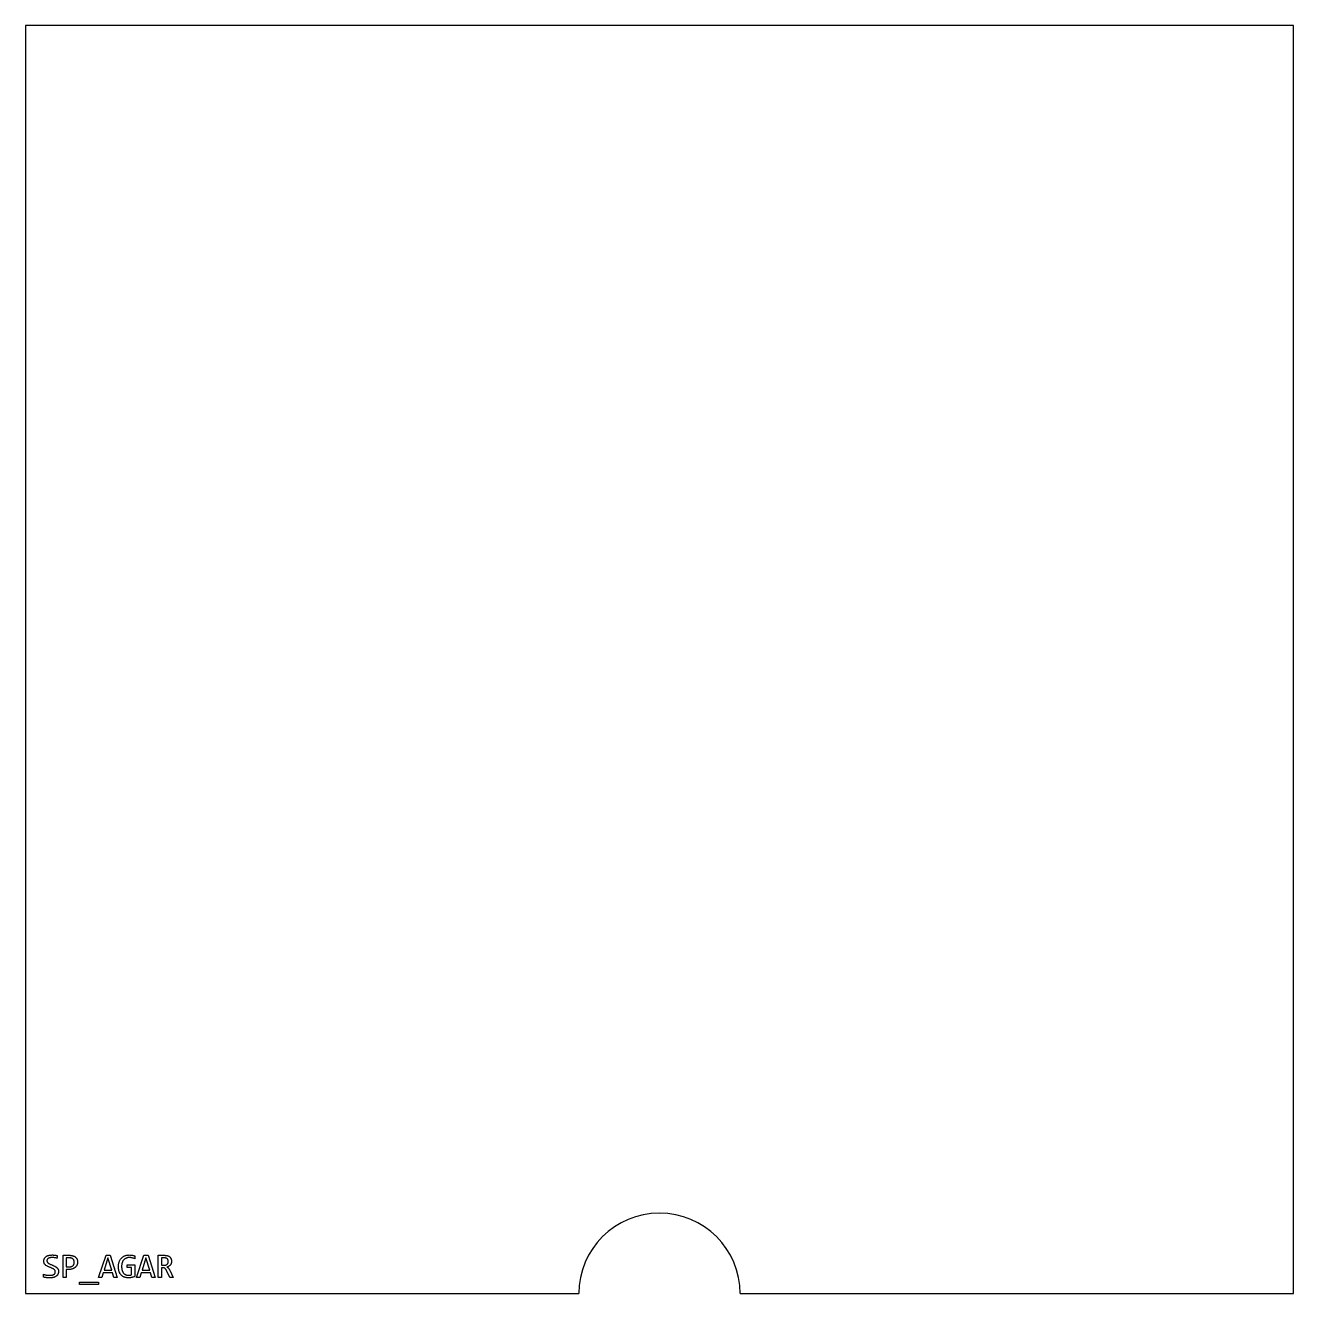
# Model space of a CAD drawing. Header units: inches. Extents: x 0 to 7.87, y 0 to 7.87.
import ezdxf

# ---------------------------------------------------------------- set-up
doc = ezdxf.new("R2010")
doc.units = ezdxf.units.IN
doc.header["$MEASUREMENT"] = 0

msp = doc.modelspace()

# ---------------------------------------------------------------- linework, layer by layer
at = {"color": 7, "linetype": 'Continuous', "lineweight": 25}
for p, q in [((0, 7.869), (0, 0)), ((7.869, 7.869), (0, 7.869)), ((7.869, 0), (7.869, 7.869)), ((0.2338, 0.2378), (0.2723, 0.2378)), ((0.2338, 0.1), (0.2338, 0.2378)), ((0.4545, 0.1), (0.5003, 0.2378)), ((0.5003, 0.2378), (0.526, 0.2378)), ((0.526, 0.2378), (0.5703, 0.1)), ((0.6901, 0.1), (0.7359, 0.2378)), ((0.7359, 0.2378), (0.7616, 0.2378)), ((0.7616, 0.2378), (0.806, 0.1)), ((0.8249, 0.2378), (0.8616, 0.2378)), ((0.8249, 0.1), (0.8249, 0.2378)), ((0.1979, 0.2358), (0.1979, 0.2198)), ((0.2538, 0.2218), (0.2538, 0.1659)), ((0.2721, 0.2218), (0.2538, 0.2218)), ((0.2538, 0.1659), (0.2705, 0.1659)), ((0.5124, 0.2217), (0.4885, 0.1459)), ((0.5357, 0.1459), (0.5124, 0.2217)), ((0.6315, 0.1779), (0.6791, 0.1779)), ((0.6315, 0.1619), (0.6315, 0.1779)), ((0.6592, 0.1619), (0.6315, 0.1619)), ((0.6592, 0.1169), (0.6592, 0.1619)), ((0.6791, 0.2338), (0.6791, 0.2158)), ((0.6791, 0.1779), (0.6791, 0.1065)), ((0.748, 0.2217), (0.7241, 0.1459)), ((0.7714, 0.1459), (0.748, 0.2217)), ((0.8617, 0.2218), (0.8449, 0.2218)), ((0.8449, 0.2218), (0.8449, 0.1759)), ((0.8449, 0.1759), (0.8593, 0.1759)), ((0.8449, 0.1599), (0.8449, 0.1)), ((0.8533, 0.1599), (0.8449, 0.1599)), ((0.112, 0.102), (0.112, 0.12)), ((0.2538, 0.1), (0.2338, 0.1)), ((0.2538, 0.1499), (0.2538, 0.1)), ((0.2704, 0.1499), (0.2538, 0.1499)), ((0.4739, 0.1), (0.4545, 0.1)), ((0.4834, 0.13), (0.4739, 0.1)), ((0.5406, 0.13), (0.4834, 0.13)), ((0.4885, 0.1459), (0.5357, 0.1459)), ((0.5499, 0.1), (0.5406, 0.13)), ((0.5703, 0.1), (0.5499, 0.1)), ((0.7096, 0.1), (0.6901, 0.1)), ((0.719, 0.13), (0.7096, 0.1)), ((0.7763, 0.13), (0.719, 0.13)), ((0.7241, 0.1459), (0.7714, 0.1459)), ((0.7855, 0.1), (0.7763, 0.13)), ((0.806, 0.1), (0.7855, 0.1)), ((0.8449, 0.1), (0.8249, 0.1)), ((0.8956, 0.1), (0.8758, 0.143)), ((0.9168, 0.1), (0.8956, 0.1)), ((0.8957, 0.1459), (0.9168, 0.1)), ((0, 0), (3.4345, 0)), ((0.3356, 0.072), (0.4535, 0.072)), ((0.3356, 0.0561), (0.3356, 0.072)), ((0.4535, 0.0561), (0.3356, 0.0561)), ((0.4535, 0.072), (0.4535, 0.0561)), ((4.4345, 0), (7.869, 0))]:
    msp.add_line(p, q, dxfattribs=at)
msp.add_arc((3.9345, 0), 0.5, 0, 180, dxfattribs=at)
for points, knots in [([(0.114, 0.2018), (0.114, 0.203), (0.1141, 0.2053), (0.1147, 0.2088), (0.1156, 0.2123), (0.1169, 0.2158), (0.1186, 0.2191), (0.1207, 0.2223), (0.1233, 0.2252), (0.1262, 0.228), (0.1296, 0.2305), (0.1335, 0.2328), (0.1378, 0.2348), (0.1425, 0.2366), (0.1477, 0.2381), (0.1534, 0.2391), (0.1595, 0.2397), (0.1637, 0.2397), (0.1659, 0.2398)], [0, 0, 0, 0, 0.049004, 0.098129, 0.148341, 0.199331, 0.251431, 0.303918, 0.357654, 0.413416, 0.471878, 0.534041, 0.599132, 0.669027, 0.743623, 0.823298, 0.908575, 1, 1, 1, 1]), ([(0.1659, 0.2398), (0.1672, 0.2398), (0.1697, 0.2398), (0.1736, 0.2395), (0.1777, 0.2391), (0.1819, 0.2386), (0.1861, 0.238), (0.1902, 0.2373), (0.1941, 0.2366), (0.1966, 0.2361), (0.1979, 0.2358)], [0, 0, 0, 0, 0.11427, 0.237482, 0.366783, 0.49745, 0.628493, 0.758066, 0.88321, 1, 1, 1, 1]), ([(0.2723, 0.2378), (0.274, 0.2378), (0.2773, 0.2377), (0.2823, 0.2373), (0.2871, 0.2366), (0.2918, 0.2356), (0.2963, 0.2343), (0.3006, 0.2327), (0.3045, 0.2306), (0.3082, 0.2283), (0.3116, 0.2256), (0.3146, 0.2225), (0.3173, 0.2191), (0.3196, 0.2152), (0.3214, 0.211), (0.3227, 0.2063), (0.3236, 0.2012), (0.3236, 0.1977), (0.3237, 0.1959)], [0, 0, 0, 0, 0.0669435, 0.1328766, 0.1975396, 0.2616997, 0.3244493, 0.3849717, 0.4439045, 0.5020225, 0.559409, 0.6167307, 0.6742615, 0.7333583, 0.7942181, 0.8585664, 0.9267666, 1, 1, 1, 1]), ([(0.5773, 0.1674), (0.5774, 0.1701), (0.5775, 0.1755), (0.5784, 0.1834), (0.5799, 0.1908), (0.582, 0.1978), (0.5847, 0.2043), (0.5879, 0.2102), (0.5916, 0.2157), (0.5958, 0.2207), (0.6005, 0.2251), (0.6056, 0.2289), (0.6111, 0.2323), (0.6171, 0.235), (0.6235, 0.2371), (0.6302, 0.2387), (0.6372, 0.2396), (0.642, 0.2397), (0.6445, 0.2398)], [0, 0, 0, 0, 0.074225, 0.145225, 0.212689, 0.277943, 0.340683, 0.401421, 0.460109, 0.518096, 0.575513, 0.632668, 0.690415, 0.749159, 0.809436, 0.870947, 0.934445, 1, 1, 1, 1]), ([(0.6445, 0.2398), (0.6476, 0.2397), (0.6536, 0.2396), (0.6611, 0.2387), (0.6669, 0.2376), (0.6711, 0.2366), (0.6752, 0.2353), (0.6778, 0.2343), (0.6791, 0.2338)], [0, 0, 0, 0, 0.262934, 0.514365, 0.637318, 0.759, 0.879771, 1, 1, 1, 1]), ([(0.8616, 0.2378), (0.8635, 0.2378), (0.8672, 0.2377), (0.8726, 0.2372), (0.8775, 0.2364), (0.882, 0.2352), (0.8861, 0.2337), (0.8899, 0.232), (0.8932, 0.23), (0.8962, 0.2277), (0.8988, 0.2251), (0.901, 0.2223), (0.9029, 0.2193), (0.9043, 0.216), (0.9054, 0.2125), (0.9063, 0.2088), (0.9067, 0.2049), (0.9068, 0.2023), (0.9068, 0.2009)], [0, 0, 0, 0, 0.086877, 0.167501, 0.242748, 0.31266, 0.377995, 0.439734, 0.498505, 0.554376, 0.608818, 0.661973, 0.71527, 0.769273, 0.824499, 0.880763, 0.939397, 1, 1, 1, 1]), ([(0.1859, 0.1362), (0.1858, 0.1371), (0.1858, 0.1389), (0.1852, 0.1414), (0.1842, 0.1437), (0.1828, 0.1458), (0.1811, 0.1478), (0.1792, 0.1496), (0.177, 0.1513), (0.1737, 0.1535), (0.1691, 0.156), (0.163, 0.1586), (0.1565, 0.1612), (0.1499, 0.1639), (0.1433, 0.1667), (0.1367, 0.1697), (0.1306, 0.1732), (0.126, 0.1766), (0.1228, 0.1797), (0.1206, 0.1822), (0.1187, 0.1849), (0.117, 0.1877), (0.1156, 0.1909), (0.1147, 0.1943), (0.1141, 0.1979), (0.114, 0.2005), (0.114, 0.2018)], [0, 0, 0, 0, 0.025826, 0.050458, 0.074217, 0.098229, 0.122664, 0.148097, 0.174531, 0.202365, 0.261373, 0.325493, 0.39297, 0.462174, 0.531955, 0.601234, 0.669009, 0.734017, 0.766009, 0.797431, 0.829017, 0.860716, 0.89305, 0.926998, 0.962211, 1, 1, 1, 1]), ([(0.1656, 0.2238), (0.1643, 0.2238), (0.1617, 0.2238), (0.1581, 0.2235), (0.1547, 0.2231), (0.1515, 0.2225), (0.1486, 0.2218), (0.146, 0.2208), (0.1437, 0.2197), (0.1416, 0.2184), (0.1398, 0.217), (0.1382, 0.2154), (0.1369, 0.2138), (0.1358, 0.212), (0.135, 0.2101), (0.1344, 0.2081), (0.134, 0.2059), (0.134, 0.2044), (0.1339, 0.2037)], [0, 0, 0, 0, 0.093215, 0.180687, 0.261964, 0.337247, 0.407566, 0.472839, 0.533701, 0.591166, 0.645916, 0.697693, 0.747707, 0.796793, 0.84613, 0.895721, 0.946667, 1, 1, 1, 1]), ([(0.1339, 0.2037), (0.134, 0.2028), (0.134, 0.201), (0.1347, 0.1985), (0.1356, 0.1962), (0.137, 0.194), (0.1387, 0.1921), (0.1406, 0.1902), (0.1428, 0.1885), (0.1461, 0.1863), (0.1507, 0.1837), (0.1568, 0.181), (0.1633, 0.1785), (0.1699, 0.1758), (0.1766, 0.173), (0.182, 0.1704), (0.1862, 0.1681), (0.1892, 0.1663), (0.192, 0.1643), (0.1946, 0.1621), (0.197, 0.1597), (0.1992, 0.1572), (0.2011, 0.1545), (0.2028, 0.1515), (0.2042, 0.1484), (0.2051, 0.1449), (0.2058, 0.1412), (0.2058, 0.1386), (0.2058, 0.1373)], [0, 0, 0, 0, 0.025673, 0.050159, 0.074051, 0.09801, 0.122494, 0.147766, 0.17423, 0.202067, 0.261131, 0.325111, 0.392079, 0.460872, 0.530239, 0.599364, 0.633612, 0.667072, 0.699717, 0.732051, 0.76406, 0.795747, 0.827804, 0.85968, 0.892215, 0.926248, 0.961841, 1, 1, 1, 1]), ([(0.1979, 0.2198), (0.1951, 0.2204), (0.1897, 0.2216), (0.1815, 0.2228), (0.1735, 0.2237), (0.1682, 0.2238), (0.1656, 0.2238)], [0, 0, 0, 0, 0.257353, 0.512153, 0.760425, 1, 1, 1, 1]), ([(0.3237, 0.1959), (0.3236, 0.1945), (0.3236, 0.1917), (0.3229, 0.1875), (0.322, 0.1833), (0.3206, 0.1792), (0.3189, 0.1752), (0.3167, 0.1714), (0.3141, 0.1678), (0.311, 0.1644), (0.3076, 0.1613), (0.3036, 0.1585), (0.2992, 0.156), (0.2944, 0.1538), (0.2891, 0.1521), (0.2833, 0.1508), (0.277, 0.1501), (0.2727, 0.15), (0.2704, 0.1499)], [0, 0, 0, 0, 0.053023, 0.106523, 0.160508, 0.215386, 0.270615, 0.326216, 0.382193, 0.439577, 0.498372, 0.559029, 0.62277, 0.68964, 0.760018, 0.834537, 0.914557, 1, 1, 1, 1]), ([(0.2705, 0.1659), (0.2718, 0.1659), (0.2743, 0.166), (0.278, 0.1663), (0.2814, 0.1668), (0.2846, 0.1677), (0.2875, 0.1687), (0.2903, 0.1699), (0.2928, 0.1713), (0.2951, 0.173), (0.2971, 0.1749), (0.2989, 0.1771), (0.3004, 0.1795), (0.3016, 0.1821), (0.3025, 0.185), (0.3032, 0.188), (0.3036, 0.1913), (0.3037, 0.1936), (0.3037, 0.1948)], [0, 0, 0, 0, 0.07705, 0.149359, 0.218584, 0.283956, 0.345625, 0.404837, 0.462461, 0.518854, 0.574214, 0.629404, 0.68523, 0.742184, 0.801691, 0.864069, 0.929777, 1, 1, 1, 1]), ([(0.3037, 0.1948), (0.3037, 0.1959), (0.3036, 0.1979), (0.3032, 0.2009), (0.3026, 0.2037), (0.3017, 0.2064), (0.3005, 0.2088), (0.2991, 0.211), (0.2974, 0.2131), (0.2954, 0.2149), (0.2932, 0.2165), (0.2908, 0.218), (0.2882, 0.2192), (0.2854, 0.2201), (0.2824, 0.2209), (0.2791, 0.2214), (0.2757, 0.2218), (0.2733, 0.2218), (0.2721, 0.2218)], [0, 0, 0, 0, 0.067433, 0.13143, 0.191838, 0.250542, 0.306976, 0.362862, 0.418686, 0.475705, 0.53331, 0.591996, 0.652299, 0.715181, 0.781354, 0.850316, 0.923345, 1, 1, 1, 1]), ([(0.6399, 0.098), (0.6375, 0.0981), (0.6329, 0.0982), (0.6262, 0.099), (0.6198, 0.1004), (0.6138, 0.1023), (0.6083, 0.1048), (0.6031, 0.1078), (0.5983, 0.1114), (0.594, 0.1155), (0.5902, 0.1202), (0.5868, 0.1253), (0.5839, 0.1311), (0.5815, 0.1373), (0.5796, 0.1441), (0.5783, 0.1514), (0.5774, 0.1592), (0.5773, 0.1646), (0.5773, 0.1674)], [0, 0, 0, 0, 0.066475, 0.129869, 0.190917, 0.249936, 0.30756, 0.363411, 0.419253, 0.474963, 0.531335, 0.589293, 0.649492, 0.712311, 0.778561, 0.848197, 0.921777, 1, 1, 1, 1]), ([(0.6446, 0.2238), (0.6428, 0.2238), (0.6392, 0.2237), (0.634, 0.2229), (0.6291, 0.2217), (0.6245, 0.2199), (0.6203, 0.2178), (0.6164, 0.2151), (0.6128, 0.2121), (0.6096, 0.2087), (0.6067, 0.2049), (0.6043, 0.2007), (0.6021, 0.1961), (0.6004, 0.1912), (0.5989, 0.186), (0.598, 0.1805), (0.5973, 0.1747), (0.5973, 0.1708), (0.5973, 0.1688)], [0, 0, 0, 0, 0.067098, 0.130976, 0.192216, 0.25177, 0.309685, 0.366513, 0.423519, 0.480372, 0.538032, 0.597274, 0.658431, 0.722042, 0.787912, 0.855973, 0.926461, 1, 1, 1, 1]), ([(0.5973, 0.1688), (0.5973, 0.1667), (0.5973, 0.1626), (0.5978, 0.1567), (0.5986, 0.1511), (0.5997, 0.1458), (0.6012, 0.1409), (0.603, 0.1364), (0.6051, 0.1323), (0.6076, 0.1285), (0.6106, 0.1252), (0.6139, 0.1222), (0.6176, 0.1197), (0.6216, 0.1176), (0.6261, 0.116), (0.6309, 0.1148), (0.6362, 0.1141), (0.6399, 0.114), (0.6418, 0.114)], [0, 0, 0, 0, 0.077697, 0.150962, 0.221242, 0.287556, 0.350886, 0.410876, 0.468434, 0.524381, 0.578873, 0.633076, 0.687847, 0.744019, 0.802456, 0.864127, 0.929602, 1, 1, 1, 1]), ([(0.6791, 0.2158), (0.6765, 0.217), (0.6712, 0.2194), (0.6643, 0.2215), (0.6585, 0.2227), (0.6541, 0.2233), (0.6494, 0.2238), (0.6462, 0.2238), (0.6446, 0.2238)], [0, 0, 0, 0, 0.243243, 0.485031, 0.60722, 0.733334, 0.864709, 1, 1, 1, 1]), ([(0.8758, 0.143), (0.8751, 0.1446), (0.8738, 0.1474), (0.8714, 0.1511), (0.869, 0.1541), (0.8664, 0.1564), (0.8635, 0.1581), (0.8604, 0.1592), (0.857, 0.1598), (0.8546, 0.1599), (0.8533, 0.1599)], [0, 0, 0, 0, 0.1673919, 0.3105327, 0.4353739, 0.548984, 0.6555634, 0.7631612, 0.8757123, 1, 1, 1, 1]), ([(0.8593, 0.1759), (0.8604, 0.1759), (0.8624, 0.1759), (0.8653, 0.1762), (0.8681, 0.1767), (0.8707, 0.1774), (0.8731, 0.1782), (0.8754, 0.1793), (0.8775, 0.1805), (0.8794, 0.182), (0.8811, 0.1836), (0.8826, 0.1853), (0.8839, 0.1873), (0.8849, 0.1894), (0.8858, 0.1917), (0.8864, 0.1942), (0.8868, 0.1969), (0.8868, 0.1987), (0.8868, 0.1996)], [0, 0, 0, 0, 0.075163, 0.146824, 0.2147, 0.280408, 0.343299, 0.403724, 0.461901, 0.519275, 0.575642, 0.632193, 0.6886, 0.746295, 0.806338, 0.867999, 0.932392, 1, 1, 1, 1]), ([(0.8868, 0.1996), (0.8868, 0.2005), (0.8868, 0.2023), (0.8865, 0.2048), (0.8859, 0.2072), (0.8852, 0.2093), (0.8843, 0.2114), (0.8831, 0.2132), (0.8818, 0.2149), (0.8803, 0.2163), (0.8785, 0.2176), (0.8766, 0.2187), (0.8746, 0.2197), (0.8723, 0.2205), (0.8699, 0.2211), (0.8673, 0.2215), (0.8646, 0.2218), (0.8627, 0.2218), (0.8617, 0.2218)], [0, 0, 0, 0, 0.071005, 0.137576, 0.200303, 0.260403, 0.317715, 0.373831, 0.4295, 0.484881, 0.540836, 0.598611, 0.658088, 0.719485, 0.784176, 0.852028, 0.924103, 1, 1, 1, 1]), ([(0.9068, 0.2009), (0.9068, 0.1999), (0.9067, 0.1977), (0.9064, 0.1946), (0.9058, 0.1915), (0.905, 0.1886), (0.904, 0.1857), (0.9027, 0.183), (0.9012, 0.1804), (0.8995, 0.1779), (0.8976, 0.1756), (0.8954, 0.1734), (0.893, 0.1715), (0.8904, 0.1696), (0.8876, 0.168), (0.8846, 0.1666), (0.8814, 0.1654), (0.8792, 0.1648), (0.8781, 0.1645)], [0, 0, 0, 0, 0.064544, 0.126934, 0.188727, 0.249808, 0.309839, 0.369222, 0.428683, 0.48838, 0.54825, 0.608766, 0.669986, 0.733139, 0.797063, 0.862815, 0.930318, 1, 1, 1, 1]), ([(0.8781, 0.1645), (0.879, 0.1642), (0.8808, 0.1635), (0.8833, 0.162), (0.8857, 0.1603), (0.8877, 0.1581), (0.8898, 0.1556), (0.8918, 0.1527), (0.8938, 0.1495), (0.8951, 0.1471), (0.8957, 0.1459)], [0, 0, 0, 0, 0.1113526, 0.2209309, 0.3311252, 0.4436492, 0.5643761, 0.6964797, 0.8421079, 1, 1, 1, 1]), ([(0.112, 0.12), (0.1133, 0.1195), (0.1161, 0.1186), (0.1205, 0.1174), (0.125, 0.1164), (0.1298, 0.1155), (0.135, 0.1148), (0.1404, 0.1143), (0.1462, 0.114), (0.1502, 0.114), (0.1522, 0.114)], [0, 0, 0, 0, 0.105296, 0.215145, 0.329457, 0.448994, 0.574605, 0.708809, 0.850299, 1, 1, 1, 1]), ([(0.151, 0.098), (0.1491, 0.098), (0.1455, 0.0981), (0.14, 0.0983), (0.1347, 0.0987), (0.1296, 0.0992), (0.1247, 0.0998), (0.1201, 0.1004), (0.1159, 0.1012), (0.1132, 0.1017), (0.112, 0.102)], [0, 0, 0, 0, 0.139966, 0.279262, 0.415625, 0.547439, 0.672305, 0.791165, 0.900976, 1, 1, 1, 1]), ([(0.2058, 0.1373), (0.2058, 0.1357), (0.2057, 0.1326), (0.2049, 0.1281), (0.2037, 0.1239), (0.2019, 0.12), (0.1997, 0.1165), (0.1971, 0.1132), (0.194, 0.1103), (0.1906, 0.1077), (0.1868, 0.1054), (0.1826, 0.1034), (0.1781, 0.1017), (0.1732, 0.1004), (0.168, 0.0993), (0.1626, 0.0986), (0.1568, 0.0981), (0.1529, 0.098), (0.151, 0.098)], [0, 0, 0, 0, 0.062853, 0.121933, 0.179421, 0.234865, 0.289613, 0.3442, 0.399328, 0.455782, 0.513968, 0.574342, 0.637818, 0.704313, 0.773827, 0.846291, 0.921617, 1, 1, 1, 1]), ([(0.1522, 0.114), (0.1537, 0.114), (0.1565, 0.114), (0.1605, 0.1143), (0.1642, 0.1147), (0.1676, 0.1154), (0.1706, 0.1162), (0.1734, 0.1172), (0.1759, 0.1184), (0.1781, 0.1197), (0.18, 0.1213), (0.1817, 0.1229), (0.183, 0.1248), (0.1841, 0.1268), (0.1849, 0.1289), (0.1854, 0.1312), (0.1858, 0.1337), (0.1858, 0.1354), (0.1859, 0.1362)], [0, 0, 0, 0, 0.0951996, 0.1831124, 0.2645714, 0.3387022, 0.4076315, 0.4712902, 0.5308879, 0.5867385, 0.6399314, 0.6904094, 0.7400425, 0.7887117, 0.8388405, 0.8899553, 0.9435077, 1, 1, 1, 1]), ([(0.6791, 0.1065), (0.6776, 0.1058), (0.6746, 0.1044), (0.6698, 0.1028), (0.6649, 0.1013), (0.6598, 0.1001), (0.6547, 0.0991), (0.6497, 0.0985), (0.6447, 0.0981), (0.6415, 0.098), (0.6399, 0.098)], [0, 0, 0, 0, 0.121553, 0.246873, 0.374671, 0.503107, 0.631615, 0.758293, 0.881258, 1, 1, 1, 1]), ([(0.6418, 0.114), (0.6425, 0.114), (0.6439, 0.114), (0.6462, 0.1142), (0.6485, 0.1144), (0.6508, 0.1148), (0.6531, 0.1152), (0.6553, 0.1157), (0.6573, 0.1162), (0.6586, 0.1167), (0.6592, 0.1169)], [0, 0, 0, 0, 0.1181377, 0.2453408, 0.3782754, 0.5101309, 0.6425505, 0.7708235, 0.8918703, 1, 1, 1, 1])]:
    msp.add_open_spline(points, degree=3, knots=knots, dxfattribs=at)

doc.saveas('drawing.dxf')
